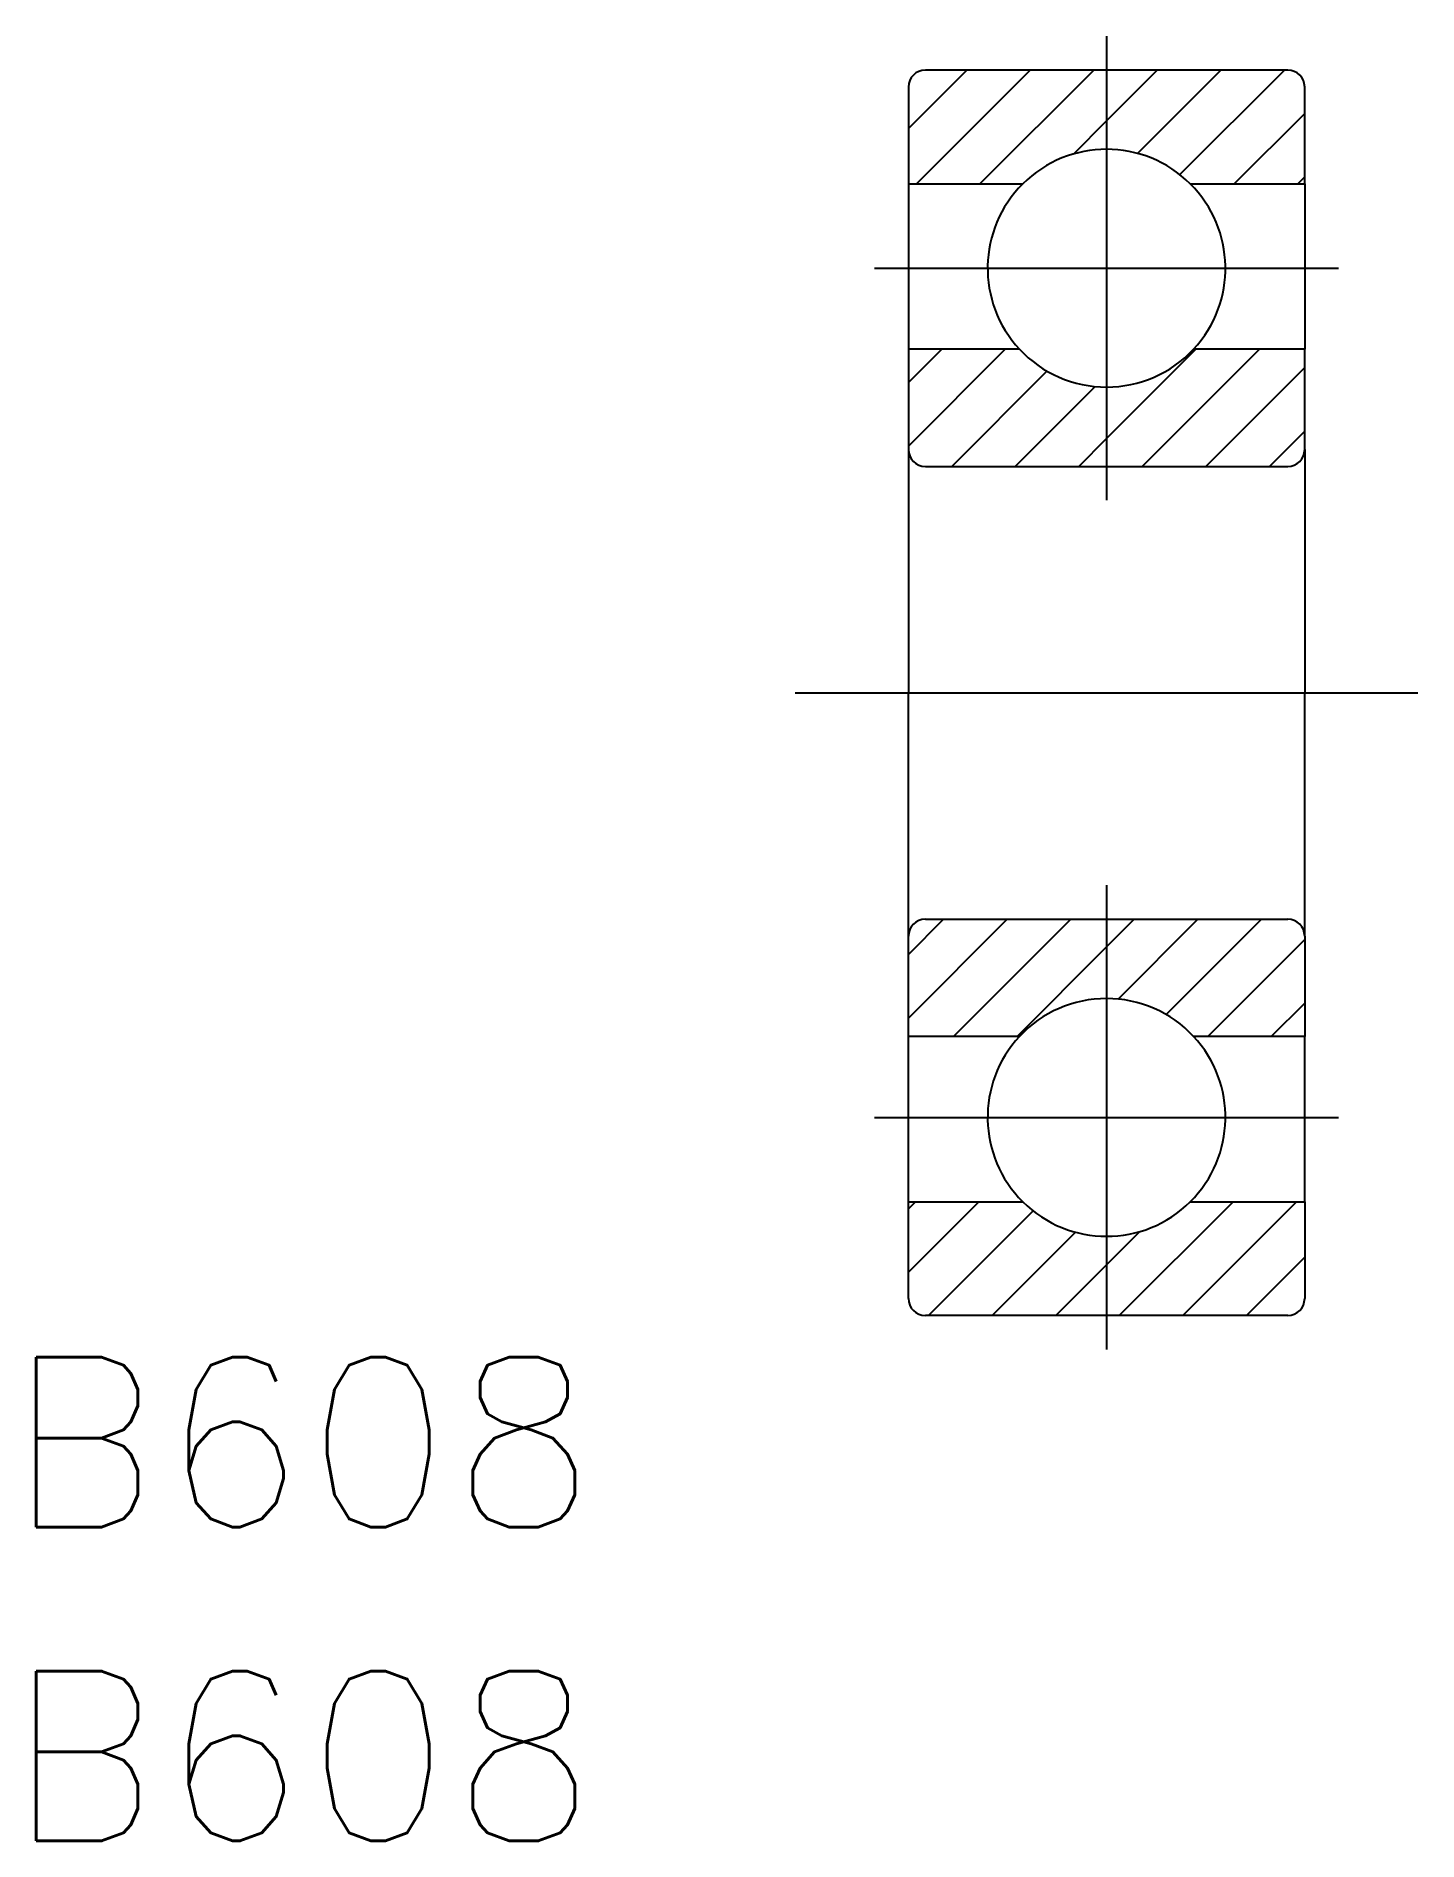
# Model space of a CAD drawing. Extents: x -18.9 to 5.5, y -20.3 to 11.6.
import ezdxf

# ---------------------------------------------------------------- set-up
doc = ezdxf.new("R2010")
doc.units = 0
doc.linetypes.add('CENTER', pattern=[50.8, 31.75, -6.35, 6.35, -6.35])
doc.layers.get('0').update_dxf_attribs({"linetype": 'CONTINUOUS'})
doc.layers.add('CENTER', color=1, linetype='CENTER')
doc.styles.get("Standard").update_dxf_attribs({"font": 'txt.shx', "height": 3, "bigfont": 'bigfont.shx'})

msp = doc.modelspace()

# ---------------------------------------------------------------- linework, layer by layer
at = {"color": 3, "linetype": 'CONTINUOUS'}
for p, q in [((-3.5, 9.97), (-2.47, 11)), ((-3.358, 8.99), (-1.348, 11)), ((-2.235, 8.99), (-0.225, 11)), ((0, 10.103), (0.897, 11)), ((0.547, 9.527), (2.02, 11)), ((1.295, 9.153), (3.142, 11)), ((2.255, 8.99), (3.5, 10.235)), ((-0.586, 9.516), (0, 10.103)), ((3.377, 8.99), (3.5, 9.113)), ((-3.5, 5.48), (-2.91, 6.07)), ((-3.5, 4.358), (-1.788, 6.07)), ((0, 4.49), (1.58, 6.07)), ((0.632, 4), (2.702, 6.07)), ((1.755, 4), (3.5, 5.745)), ((-2.735, 4), (-1.052, 5.683)), ((-1.613, 4), (-0.203, 5.41)), ((-0.49, 4), (0, 4.49)), ((2.877, 4), (3.5, 4.623)), ((-3.5, -4.623), (-2.877, -4)), ((-3.5, -5.745), (-1.755, -4)), ((-2.702, -6.07), (-0.632, -4)), ((0, -4.49), (0.49, -4)), ((0.203, -5.41), (1.613, -4)), ((1.052, -5.683), (2.735, -4)), ((1.788, -6.07), (3.5, -4.358)), ((-1.58, -6.07), (0, -4.49)), ((2.91, -6.07), (3.5, -5.48)), ((-3.5, -9.113), (-3.377, -8.99)), ((-3.5, -10.235), (-2.255, -8.99)), ((-3.142, -11), (-1.295, -9.153)), ((0.225, -11), (2.235, -8.99)), ((1.348, -11), (3.358, -8.99)), ((-2.02, -11), (-0.547, -9.527)), ((0, -10.103), (0.586, -9.516)), ((-0.897, -11), (0, -10.103)), ((2.47, -11), (3.5, -9.97))]:
    msp.add_line(p, q, dxfattribs=at)
at = {"color": 7, "linetype": 'CONTINUOUS'}
for p, q in [((3.2, 11), (-3.2, 11)), ((-3.5, 10.7), (-3.5, 8.99)), ((3.5, 8.99), (3.5, 10.7)), ((-3.5, 8.99), (-1.48, 8.99)), ((-3.5, 8.99), (-3.5, 6.07)), ((1.48, 8.99), (3.5, 8.99)), ((3.5, 8.99), (3.5, 6.07)), ((-1.538, 6.07), (-3.5, 6.07)), ((-3.5, 6.07), (-3.5, 4.3)), ((3.5, 6.07), (1.538, 6.07)), ((3.5, 4.3), (3.5, 6.07)), ((-3.5, 4.3), (-3.5, 0)), ((3.5, 4.3), (3.5, 0)), ((-3.2, 4), (3.2, 4)), ((-3.5, -4.3), (-3.5, 0)), ((3.5, -4.3), (3.5, 0)), ((-3.2, -4), (3.2, -4)), ((-3.5, -6.07), (-3.5, -4.3)), ((3.5, -4.3), (3.5, -6.07)), ((-3.5, -8.99), (-3.5, -6.07)), ((-1.538, -6.07), (-3.5, -6.07)), ((3.5, -6.07), (1.538, -6.07)), ((3.5, -8.99), (3.5, -6.07)), ((-3.5, -8.99), (-1.48, -8.99)), ((-3.5, -10.7), (-3.5, -8.99)), ((1.48, -8.99), (3.5, -8.99)), ((3.5, -8.99), (3.5, -10.7)), ((3.2, -11), (-3.2, -11))]:
    msp.add_line(p, q, dxfattribs=at)
for centre, radius, start, end in [((-3.2, 10.7), 0.3, 90, 180), ((3.2, 10.7), 0.3, 0, 90), ((0, 7.5), 2.1, 45.1962, 134.8038), ((0, 7.5), 2.1, 134.8038, 222.9181), ((0, 7.5), 2.1, 317.0819, 45.1962), ((0, 7.5), 2.1, 222.9181, 317.0819), ((-3.2, 4.3), 0.3, 180, 270), ((3.2, 4.3), 0.3, 270, 0), ((-3.2, -4.3), 0.3, 90, 180), ((3.2, -4.3), 0.3, 0, 90), ((0, -7.5), 2.1, 42.9181, 137.0819), ((0, -7.5), 2.1, 137.0819, 225.1962), ((0, -7.5), 2.1, 314.8038, 42.9181), ((0, -7.5), 2.1, 225.1962, 314.8038), ((-3.2, -10.7), 0.3, 180, 270), ((3.2, -10.7), 0.3, 270, 0)]:
    msp.add_arc(centre, radius, start, end, dxfattribs=at)
at = {"layer": 'CENTER', "color": 1, "linetype": 'CENTER'}
for p, q in [((0, 11.6), (0, 3.4)), ((-4.1, 7.5), (4.1, 7.5)), ((-5.5, 0), (5.5, 0)), ((0, -3.4), (0, -11.6)), ((-4.1, -7.5), (4.1, -7.5))]:
    msp.add_line(p, q, dxfattribs=at)

# ---------------------------------------------------------------- texts
at = {"color": 7, "linetype": 'CONTINUOUS'}
for p in [(-19.422, -14.736), (-19.422, -20.28)]:
    msp.add_text('B608', height=3, dxfattribs=at).set_placement(p)

doc.saveas('drawing.dxf')
